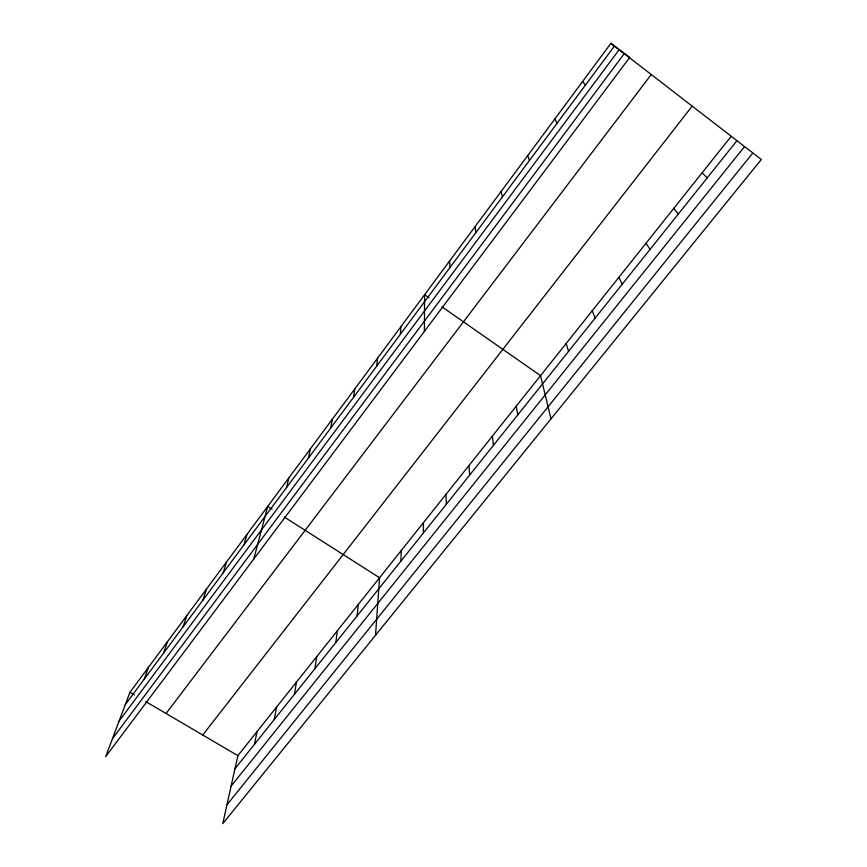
<?xml version="1.0" encoding="UTF-8"?>
<svg xmlns="http://www.w3.org/2000/svg" width="867" height="867" viewBox="0 0 867 867"><rect width="100%" height="100%" fill="white"/><g stroke="black" fill="none" stroke-linecap="round" stroke-linejoin="round"><path stroke-width="1.3" d="M424.397 331.4L424.602 294.715L428.937 297.739M423.378 532.988L423.432 522.682M400.879 561.144L401.302 550.469M400.402 334.239L400.857 326.751M375.53 635.251L379.573 577.747L284.268 517.014M357.117 615.895L358.234 604.537M376.722 366.123L377.578 358.158M335.832 642.523L337.274 630.851M314.938 668.674L316.693 656.687M353.498 397.389L354.755 388.969M294.412 694.359L296.471 682.08M330.739 428.038L332.364 419.184M274.243 719.588L276.595 707.028M254.432 744.374L257.065 731.542M308.414 458.101L310.397 448.824M731.054 136.487L237.872 755.645L222.765 823.65L761.313 159.495L610.888 43.35L129.942 692.31L105.687 756.631L629.691 57.471L610.888 43.35M286.511 487.59L288.841 477.912M253.76 559.063L267.686 506.447L272.108 509.265M243.941 544.909L246.922 534.473M223.242 572.773L226.536 561.979M202.932 600.127L206.519 588.986M182.991 626.982L186.86 615.516M163.408 653.35L167.548 641.569M144.171 679.24L148.582 667.167M125.281 704.676L614.443 46.027M119.082 721.106L619.222 49.603M112.428 738.76L624.392 53.494M166.041 713.498L651.204 74.595M202.737 735.021L692.05 106.251M234.957 768.736L736.798 140.855M231.099 786.12L744.482 146.696M226.959 804.771L752.805 153.025M129.942 692.31L134.472 694.966M145.786 701.609L237.872 755.645M441.932 306.81L540.553 375.649L551 418.859M702.107 172.836L707.244 177.833M582.526 81.606L585.507 84.988M673.757 208.416L678.319 214.019M646.002 243.259L650.012 249.436M554.793 119.05L557.21 123.092M618.832 277.386L622.3 284.105M592.204 310.809L595.163 318.059M527.635 155.681L529.52 160.373M566.118 343.549L568.589 351.319M501.061 191.542L502.437 196.842M516.233 406.19L517.783 414.881M475.04 226.655L475.929 232.54M492.369 436.144L493.496 445.27M468.96 465.536L469.676 475.073M449.561 261.032L449.973 267.491M445.985 494.374L446.31 504.301"/></g></svg>
